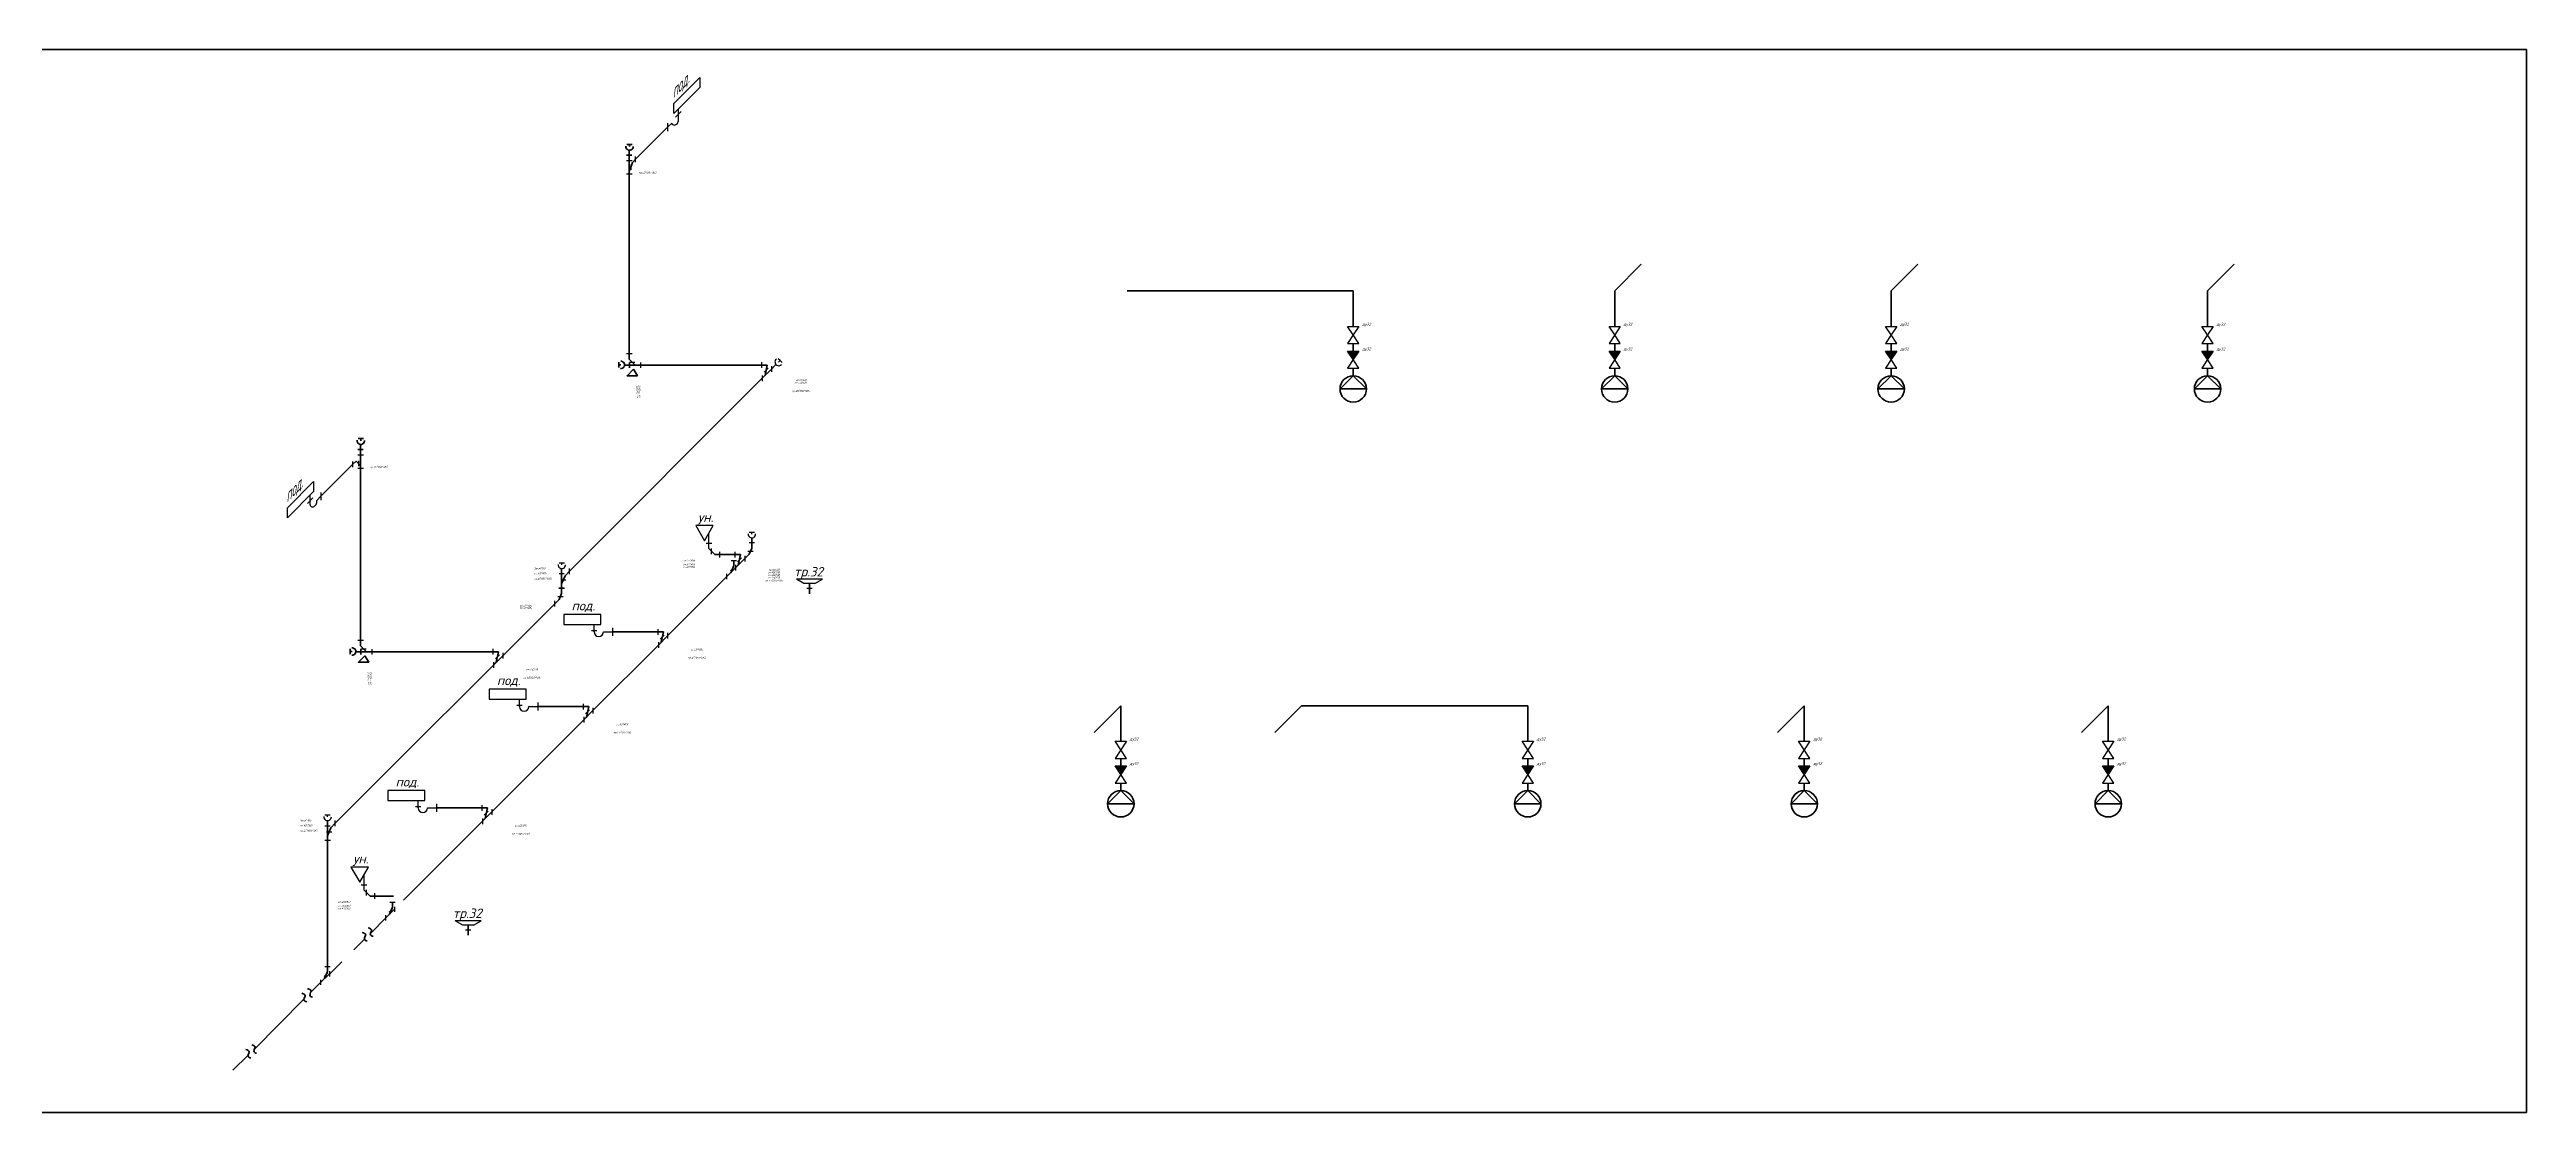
# Model space of a CAD drawing. Header units: millimetres. Extents: x -473555 to 885127, y 4787 to 453528.
# Drawn here: x 594324 to 660023, y 108578 to 136747 of the extents above; entities that cross this region are included whole.
import ezdxf
from ezdxf.enums import TextEntityAlignment as Align

# ---------------------------------------------------------------- set-up
doc = ezdxf.new("R2010")
doc.units = ezdxf.units.MM
doc.set_wipeout_variables(frame=1)
doc.layers.add('_ВК-маска', color=255, linetype='Continuous', transparency=0.9)
doc.layers.add('_ВК-Спецификация', color=3, linetype='Continuous', lineweight=15, plot=False, transparency=0.5)
doc.layers.add('ВК_K1', color=34, linetype='Continuous', lineweight=50)
doc.styles.add('ISOPEUR', font='isocpeui.ttf', dxfattribs={"width": 0.9})

# ---------------------------------------------------------------- blocks, each defined once
blk = doc.blocks.new('*U187')
at = {"lineweight": 30}
for p, q in [((161, 629), (854, 1322)), ((854, 1322), (854, 1058)), ((854, 1058), (161, 365)), ((161, 365), (161, 629))]:
    blk.add_line(p, q, dxfattribs=at)
at = {"lineweight": 30, "ltscale": 100}
for p, q in [((0, 0), (111, 111)), ((0, 105), (0, -105)), ((212, 266), (361, 415)), ((287, 227), (287, 491))]:
    blk.add_line(p, q, dxfattribs=at)
blk.add_spline([(111, 111), (121, 84), (152, 64), (204, 62), (237, 82), (274, 124), (288, 172), (287, 227)], degree=3, dxfattribs=at)
at = {"style": 'ISOPEUR', "oblique": 45}
blk.add_text('под.', height=250, rotation=45, dxfattribs=at).set_placement((278, 1062), align=Align.MIDDLE_CENTER)
blk = doc.blocks.new('*U171')
at = {"lineweight": 30}
for p, q in [((75, 351), (-75, 351)), ((75, 0), (-75, 0)), ((42, 260), (42, 120)), ((168, 320), (168, 470))]:
    blk.add_line(p, q, dxfattribs=at)
for p, q in [((0, 351), (0, 0)), ((0, 69), (83, 310)), ((168, 395), (83, 310))]:
    blk.add_line(p, q)
at = {"layer": '_ВК-Спецификация', "linetype": 'ByBlock', "style": 'ISOPEUR'}
blk.add_text('тр.45(100/100)', height=50, dxfattribs=at).set_placement((479, 40), align=Align.MIDDLE_CENTER)
blk = doc.blocks.new('*U188')
for p, q in [((-118, 194), (-203, 109)), ((0, 69), (-118, 194)), ((0, 351), (0, 0))]:
    blk.add_line(p, q)
at = {"lineweight": 30}
for p, q in [((-203, 34), (-203, 184)), ((75, 351), (-75, 351)), ((75, 0), (-75, 0)), ((-59, 202), (-59, 62))]:
    blk.add_line(p, q, dxfattribs=at)
at = {"layer": '_ВК-Спецификация', "linetype": 'ByBlock', "style": 'ISOPEUR'}
blk.add_text('тр.45(100/100)', height=50, dxfattribs=at).set_placement((479, 40), align=Align.MIDDLE_CENTER)
blk = doc.blocks.new('*U190')
at = {"lineweight": 30}
for p, q in [((-891, -303), (-198, 390)), ((-198, 126), (-891, -567)), ((-198, 390), (-198, 126)), ((-891, -567), (-891, -303))]:
    blk.add_line(p, q, dxfattribs=at)
at = {"lineweight": 30, "ltscale": 100}
for p, q in [((-287, -227), (-287, 37)), ((0, 105), (0, -105)), ((-361, -188), (-212, -39)), ((-111, -111), (0, 0))]:
    blk.add_line(p, q, dxfattribs=at)
blk.add_spline([(-287, -227), (-277, -254), (-246, -274), (-195, -277), (-161, -256), (-124, -214), (-110, -166), (-111, -111)], degree=3, dxfattribs=at)
at = {"style": 'ISOPEUR', "oblique": 45}
blk.add_text('под.', height=250, rotation=45, dxfattribs=at).set_placement((-774, 129), align=Align.MIDDLE_CENTER)
blk = doc.blocks.new('*U192')
at = {"color": 0, "linetype": 'ByBlock', "lineweight": -2}
for p, q in [((158, 309), (0, 151)), ((0, 151), (0, 0)), ((308, 309), (158, 309))]:
    blk.add_line(p, q, dxfattribs=at)
at = {"color": 0, "linetype": 'ByBlock', "lineweight": 30}
for p, q in [((79, 300), (79, 160)), ((308, 384), (308, 234)), ((-70, 0), (70, 0))]:
    blk.add_line(p, q, dxfattribs=at)
at = {"layer": '_ВК-Спецификация', "linetype": 'ByBlock', "style": 'ISOPEUR'}
for p in [(-721, 98), (-712, 37)]:
    blk.add_text('от.45(100)', height=50, dxfattribs=at).set_placement(p, align=Align.MIDDLE_CENTER)
blk = doc.blocks.new('*U220')
at = {"lineweight": 30}
for p, q in [((-18, 426), (-18, 276)), ((0, 75), (0, -75)), ((50, 160), (156, 266)), ((246, 321), (246, 171)), ((474, 470), (424, 520)), ((435, 431), (474, 470)), ((474, 470), (525, 420))]:
    blk.add_line(p, q, dxfattribs=at)
for p, q in [((-18, 351), (132, 351)), ((0, 0), (246, 246)), ((132, 351), (73, 73)), ((246, 246), (364, 364))]:
    blk.add_line(p, q)
blk.add_arc((435, 431), 98.3, 128.7136, 317.61201, dxfattribs=at)
at = {"layer": '_ВК-Спецификация', "linetype": 'ByBlock', "style": 'ISOPEUR'}
for s, p in [('тр.45(100/100)', (1016, -336)), ('от.45(100)', (1016, -120)), ('загл(100)', (1018, -51))]:
    blk.add_text(s, height=50, dxfattribs=at).set_placement(p, align=Align.MIDDLE_CENTER)
blk = doc.blocks.new('*U194')
at = {"lineweight": 30}
for p, q in [((-214, 292), (-364, 292)), ((-289, 292), (-289, 567)), ((-289, 158), (-289, 292)), ((-131, 0), (-289, 158)), ((-222, 15), (-222, 165)), ((0, -75), (0, 75))]:
    blk.add_line(p, q, dxfattribs=at)
at = {"lineweight": -2}
blk.add_line((0, 0), (-131, 0), dxfattribs=at)
at = {"lineweight": 30}
blk.add_lwpolyline([(-405, 366), (-173, 768), (-637, 768)], close=True, dxfattribs=at)
at = {"lineweight": -2, "style": 'ISOPEUR'}
blk.add_text('ун.', height=250, dxfattribs=at).set_placement((-376, 991), align=Align.MIDDLE_CENTER)
at = {"layer": '_ВК-Спецификация', "style": 'ISOPEUR'}
for p in [(-977, -97), (-977, -221), (-977, -352)]:
    blk.add_attdef('ФАСОННЫЕ_ЧАСТИ', p, '', height=50, dxfattribs=at)
blk = doc.blocks.new('*U170')
at = {"lineweight": 30}
for p, q in [((500, 661), (360, 661)), ((363, 948), (505, 948)), ((434, 893), (434, 948)), ((-18, 426), (-18, 276)), ((0, 75), (0, -75)), ((50, 160), (156, 266)), ((246, 321), (246, 171)), ((327, 443), (467, 443))]:
    blk.add_line(p, q, dxfattribs=at)
for p, q in [((430, 661), (430, 795)), ((430, 522), (430, 661)), ((-18, 351), (132, 351)), ((0, 0), (246, 246)), ((132, 351), (73, 73)), ((246, 246), (364, 364)), ((364, 364), (430, 522))]:
    blk.add_line(p, q)
blk.add_arc((434, 893), 98.3, 173.30505, 2.20347, dxfattribs=at)
at = {"layer": '_ВК-Спецификация', "linetype": 'ByBlock', "style": 'ISOPEUR'}
for s, p in [('тр.45(100/100)', (1016, -336)), ('от.45(100)', (1016, -120)), ('от.45(100)', (1016, -191)), ('от.45(100)', (1016, -258)), ('загл(100)', (1018, -51))]:
    blk.add_text(s, height=50, dxfattribs=at).set_placement(p, align=Align.MIDDLE_CENTER)
blk = doc.blocks.new('*U196')
at = {"lineweight": 30}
for p, q in [((-556, 34), (-416, 34)), ((-486, 1), (-486, 197)), ((-238, 0), (0, 0))]:
    blk.add_line(p, q, dxfattribs=at)
at = {"lineweight": 30, "ltscale": 100}
blk.add_line((0, 105), (0, -105), dxfattribs=at)
at = {"lineweight": 30}
blk.add_lwpolyline([(-306, 197), (-306, 461), (-1287, 461), (-1287, 197)], close=True, dxfattribs=at)
blk.add_arc((-362, 1), 124, 180, 359.7673, dxfattribs=at)
at = {"style": 'ISOPEUR'}
blk.add_text('под.', height=250, dxfattribs=at).set_placement((-772, 693), align=Align.MIDDLE_CENTER)
blk = doc.blocks.new('*U153')
at = {"lineweight": 30}
for p, q in [((-18, 426), (-18, 276)), ((0, 75), (0, -75)), ((50, 160), (156, 266)), ((246, 321), (246, 171))]:
    blk.add_line(p, q, dxfattribs=at)
for p, q in [((-18, 351), (132, 351)), ((0, 0), (246, 246)), ((132, 351), (73, 73))]:
    blk.add_line(p, q)
at = {"layer": '_ВК-Спецификация', "linetype": 'ByBlock', "style": 'ISOPEUR'}
for s, p in [('тр.45(100/100)', (1016, -336)), ('от.45(100)', (1016, -120))]:
    blk.add_text(s, height=50, dxfattribs=at).set_placement(p, align=Align.MIDDLE_CENTER)
blk = doc.blocks.new('*U198')
for p, q in [((-228, -228), (0, 0)), ((-130, -130), (-49, 61)), ((-49, 61), (-49, 190))]:
    blk.add_line(p, q)
at = {"lineweight": 30}
for p, q in [((-136, -77), (-37, 22)), ((-119, 190), (21, 190)), ((0, 70), (0, -70)), ((-228, -298), (-228, -158))]:
    blk.add_line(p, q, dxfattribs=at)
blk = doc.blocks.new('*U200')
at = {"color": 0, "linetype": 'ByBlock', "lineweight": 30}
for p, q in [((-274, 224), (-132, 224)), ((-203, 169), (-203, 224)), ((0, -75), (0, 75)), ((-281, -446), (-131, -446)), ((-276, -63), (-136, -63)), ((-232, -223), (-92, -223))]:
    blk.add_line(p, q, dxfattribs=at)
at = {"color": 0, "linetype": 'ByBlock', "lineweight": -2}
for p, q in [((-206, -63), (-206, 71)), ((-206, -63), (-206, -329)), ((-206, -329), (-117, -117)), ((-206, -446), (-206, -329)), ((-117, -117), (0, 0))]:
    blk.add_line(p, q, dxfattribs=at)
at = {"color": 0, "linetype": 'ByBlock', "lineweight": 30}
blk.add_arc((-203, 169), 98.3, 173.30505, 2.20347, dxfattribs=at)
at = {"layer": '_ВК-Спецификация', "linetype": 'ByBlock', "style": 'ISOPEUR'}
for s, p in [('загл(100)', (-785, 77)), ('от.45(100)', (-771, -53)), ('тр.45(100/100)', (-708, -195))]:
    blk.add_text(s, height=50, dxfattribs=at).set_placement(p, align=Align.MIDDLE_CENTER)
blk = doc.blocks.new('*U133')
at = {"color": 0, "linetype": 'ByBlock', "lineweight": 30}
for p, q in [((346, 0), (-346, 0)), ((-144, -113), (-346, 0)), ((144, -113), (346, 0)), ((144, -113), (-144, -113)), ((70, -247), (-70, -247))]:
    blk.add_line(p, q, dxfattribs=at)
at = {"color": 0, "linetype": 'ByBlock'}
blk.add_line((0, -381), (0, -113), dxfattribs=at)
at = {"color": 0, "linetype": 'ByBlock', "style": 'ISOPEUR'}
blk.add_attdef('НАЗВАНИЕ', text='', height=250, dxfattribs=at).set_placement((-25, 201), align=Align.MIDDLE_CENTER)
blk = doc.blocks.new('*U223')
at = {"color": 0, "linetype": 'ByBlock', "lineweight": -2}
for p, q in [((0, 0), (117, 117)), ((117, 117), (184, 276)), ((184, 276), (184, 415))]:
    blk.add_line(p, q, dxfattribs=at)
at = {"color": 0, "linetype": 'ByBlock', "lineweight": 30}
for p, q in [((0, -75), (0, 75)), ((81, 197), (221, 197)), ((254, 415), (114, 415))]:
    blk.add_line(p, q, dxfattribs=at)
at = {"layer": '_ВК-Спецификация', "linetype": 'ByBlock', "style": 'ISOPEUR'}
for p in [(-771, -53), (-771, -113)]:
    blk.add_text('от.45(100)', height=50, dxfattribs=at).set_placement(p, align=Align.MIDDLE_CENTER)
blk = doc.blocks.new('*U111')
blk.add_wipeout([(0, 0), (100, -152), (-100, -152)]).dxf.layer = '_ВК-маска'
blk.add_wipeout([(0, 0), (100, -152), (-100, -152)]).dxf.layer = '_ВК-маска'
blk.add_wipeout([(100, -152), (-100, -152), (0, 0)]).dxf.layer = '_ВК-маска'
at = {"linetype": 'ByBlock', "lineweight": 30}
blk.add_lwpolyline([(100, -152), (0, 0), (-100, -152), (100, -152)], dxfattribs=at)
blk.add_wipeout([(0, 0), (100, 151), (-100, 151)]).dxf.layer = '_ВК-маска'
blk.add_lwpolyline([(100, 151), (0, 0), (-100, 151), (100, 151)], dxfattribs=at)
at = {"layer": '_ВК-Спецификация', "style": 'ISOPEUR'}
blk.add_attdef('ДУ', text='', height=50, dxfattribs=at).set_placement((235, 165), align=Align.CENTER)
blk = doc.blocks.new('*U225')
blk.add_wipeout([(0, 0), (100, -152), (-100, -152)]).dxf.layer = '_ВК-маска'
blk.add_wipeout([(0, 0), (100, -152), (-100, -152)]).dxf.layer = '_ВК-маска'
blk.add_wipeout([(100, -152), (-100, -152), (0, 0)]).dxf.layer = '_ВК-маска'
at = {"linetype": 'ByBlock', "lineweight": 30}
blk.add_lwpolyline([(100, -152), (0, 0), (-100, -152), (100, -152)], dxfattribs=at)
blk.add_wipeout([(0, 0), (100, 151), (-100, 151)]).dxf.layer = '_ВК-маска'
h = blk.add_hatch(color=256)
h.dxf.hatch_style = 1
h.paths.add_polyline_path([(0, 0), (100, 151), (-100, 151)])
blk.add_lwpolyline([(100, 151), (0, 0), (-100, 151), (100, 151)], dxfattribs=at)
at = {"layer": '_ВК-Спецификация', "style": 'ISOPEUR'}
blk.add_attdef('ДУ', text='', height=50, dxfattribs=at).set_placement((235, 165), align=Align.CENTER)

msp = doc.modelspace()

# ---------------------------------------------------------------- linework, layer by layer
at = {"layer": 'ВК_K1'}
for p, q in [((610718.5, 134687.9), (609870, 133839.3)), ((609634.6, 134232.9), (609776.5, 134232.9)), ((609701.7, 133945.5), (609701.7, 134079.3)), ((609705.6, 134177.5), (609705.6, 134232.9)), ((609631.7, 133945.5), (609771.7, 133945.5)), ((609701.6, 133444), (609701.6, 129544)), ((609701.7, 133794.8), (609701.7, 133945.5)), ((636545.4, 131058.9), (635838.3, 130351.8)), ((643878.7, 131058.9), (643171.6, 130351.8)), ((652271.4, 131058.9), (651564.3, 130351.8)), ((628904.3, 130351.8), (622904.3, 130351.8)), ((609701.6, 129544), (609701.6, 128694)), ((643171.6, 128756.3), (643171.6, 128956.3)), ((609421.4, 128318.9), (609421.4, 128460.8)), ((609476.8, 128389.8), (609421.4, 128389.8)), ((609708.7, 128386), (609575, 128386)), ((609708.7, 128316), (609708.7, 128456)), ((609859.5, 128386), (609708.7, 128386)), ((610010.2, 128386), (613210.2, 128386)), ((643171.6, 128301.8), (643171.6, 128101.8)), ((613228.6, 128035.2), (608113.4, 122920.1)), ((629254.3, 127751.8), (628554.3, 127751.8)), ((636188.3, 127751.8), (635488.3, 127751.8)), ((643521.6, 127751.8), (642821.6, 127751.8)), ((651914.3, 127751.8), (651214.3, 127751.8)), ((602504.3, 126147.9), (602644.3, 126147.9)), ((602507.2, 126435.3), (602649.2, 126435.3)), ((602574.3, 126147.9), (602574.3, 126281.7)), ((602574.3, 125997.2), (602574.3, 126147.9)), ((602578.2, 126379.9), (602578.2, 126435.3)), ((602371.4, 125755.1), (601522.9, 124906.6)), ((602574.3, 125646.4), (602574.3, 121746.4)), ((602574.3, 124746.4), (602574.3, 121096.4)), ((612502.1, 123362.6), (612102.1, 123362.6)), ((612292.3, 122783.7), (610718.8, 121210.2)), ((607722.8, 122059.1), (601903.6, 116239.9)), ((610472.7, 120964.1), (608738.9, 119230.3)), ((610437, 121314.8), (609254.3, 121314.8)), ((610454.3, 121314.8), (610419.7, 121314.8)), ((602294, 120721.3), (602294, 120863.2)), ((602349.4, 120792.2), (602294, 120792.2)), ((602581.4, 120788.4), (602447.6, 120788.4)), ((602732.1, 120788.4), (602581.3, 120788.4)), ((602581.4, 120718.4), (602581.4, 120858.4)), ((602882.8, 120788.4), (606082.8, 120788.4)), ((608492.8, 118984.2), (603715.7, 114207.1)), ((608474.4, 119334.9), (607274.4, 119334.9)), ((627534.1, 119358.1), (626827, 118651)), ((633534.1, 119358.1), (627534.1, 119358.1)), ((605787.4, 116647.9), (604587.4, 116647.9)), ((623089.1, 116758.1), (622389.1, 116758.1)), ((633884.1, 116758.1), (633184.1, 116758.1)), ((641217.5, 116758.1), (640517.5, 116758.1)), ((649278.8, 116758.1), (648578.8, 116758.1)), ((601697.1, 112443.9), (601697.1, 115793.9)), ((603241.4, 113732.7), (602833, 113324.4)), ((603451.1, 114311.6), (602955.2, 114311.6)), ((602679.2, 113170.6), (602398.8, 112890.2)), ((601746.6, 112237.9), (602077.4, 112568.8)), ((601518.4, 112034.2), (601252.2, 111765.4)), ((601072.5, 111583.9), (599759.9, 110258.6)), ((599588.7, 110096.3), (599189.3, 109697))]:
    msp.add_line(p, q, dxfattribs=at)
msp.add_lwpolyline([(495091.1, 136747.2), (660023, 136747.2), (660023, 108578), (495091.1, 108578)], close=True, dxfattribs=at)
for points in [[(609811.7, 128277.4), (609644.5, 128103.6), (609916, 128103.6), (609811.7, 128277.4)], [(602684.3, 120682.7), (602517.1, 120509), (602788.7, 120509), (602684.3, 120682.7)]]:
    msp.add_lwpolyline(points, dxfattribs=at)
msp.add_circle((648928.8, 116758.1), 350, dxfattribs=at)
for centre, start, end in [((609705.6, 134177.5), 173.305049, 2.203466), ((609476.8, 128389.8), 263.305049, 92.203466), ((602578.2, 126379.9), 173.305049, 2.203466), ((602349.4, 120792.2), 263.305049, 92.203466)]:
    msp.add_arc(centre, 98.3, start, end, dxfattribs=at)
for points in [[(602619.3, 113349.2), (602709.6, 113283.1), (602696.1, 113243.2), (602676.5, 113185.4), (602698.5, 113140.8), (602749.6, 113123.5)], [(602774.1, 113471.6), (602864.5, 113405.5), (602850.9, 113365.5), (602831.3, 113307.7), (602853.3, 113263.2), (602904.4, 113245.9)], [(601014.8, 111737), (601105.1, 111670.9), (601091.5, 111630.9), (601072, 111573.2), (601094, 111528.6), (601145.1, 111511.3)], [(601169.6, 111859.3), (601259.9, 111793.3), (601246.4, 111753.3), (601226.8, 111695.5), (601248.8, 111651), (601299.9, 111633.7)], [(599530.9, 110249.3), (599621.2, 110183.3), (599607.7, 110143.3), (599588.1, 110085.5), (599610.1, 110041), (599661.2, 110023.7)], [(599685.8, 110371.7), (599776.1, 110305.6), (599762.5, 110265.7), (599743, 110207.9), (599765, 110163.3), (599816, 110146)]]:
    msp.add_spline(points, degree=3, dxfattribs=at)

# ---------------------------------------------------------------- block references
for name, p in [('*U187', (610718.5, 134687.9)), ('*U171', (609701.6, 133444)), ('*U220', (613228.6, 128035.2)), ('*U188', (602574.3, 125646.4)), ('*U190', (601522.9, 124906.6)), ('*U170', (612520.5, 123011.9)), ('*U200', (608113.4, 122920.1)), ('*U198', (612520.5, 123011.9)), ('*U223', (607722.8, 122059.1)), ('*U196', (609254.3, 121314.8)), ('*U153', (610472.7, 120964.1)), ('*U153', (606101.3, 120437.6)), ('*U196', (607274.4, 119334.9)), ('*U153', (608492.8, 118984.2)), ('*U196', (604587.4, 116647.9)), ('*U200', (601903.6, 116239.9)), ('*U153', (605805.8, 116297.2)), ('*U198', (603469.5, 113960.9)), ('*U198', (601746.6, 112254.2))]:
    msp.add_blockref(name, p, dxfattribs=at)
at = {"layer": 'ВК_K1', "rotation": 90}
for p in [(610010.2, 128386), (602882.8, 120788.4)]:
    msp.add_blockref('*U192', p, dxfattribs=at)
at = {"layer": 'ВК_K1'}
ref = msp.add_blockref('*U194', (612102.1, 123362.6), dxfattribs=at)
ref.add_attrib('ФАСОННЫЕ_ЧАСТИ', 'от.45(100)', (611125.2, 123010.1), dxfattribs={"layer": '_ВК-Спецификация', "height": 50, "style": 'ISOPEUR'})
ref.add_attrib('ФАСОННЫЕ_ЧАСТИ', 'от.45(100)', (611125.2, 123179.8), dxfattribs={"layer": '_ВК-Спецификация', "height": 50, "style": 'ISOPEUR'})
ref.add_attrib('ФАСОННЫЕ_ЧАСТИ', 'от.45(100)', (611125.2, 123076.9), dxfattribs={"layer": '_ВК-Спецификация', "height": 50, "style": 'ISOPEUR'})
for p in [(614479.4, 122707.6), (605428.4, 113656.6)]:
    msp.add_blockref('*U133', p, dxfattribs=at).add_auto_attribs({'НАЗВАНИЕ': 'тр.32'})
ref = msp.add_blockref('*U194', (602955.2, 114311.6), dxfattribs=at)
ref.add_attrib('ФАСОННЫЕ_ЧАСТИ', 'от.45(100)', (601978.4, 113959.2), dxfattribs={"layer": '_ВК-Спецификация', "height": 50, "style": 'ISOPEUR'})
ref.add_attrib('ФАСОННЫЕ_ЧАСТИ', 'от.45(100)', (601978.4, 114128.9), dxfattribs={"layer": '_ВК-Спецификация', "height": 50, "style": 'ISOPEUR'})
ref.add_attrib('ФАСОННЫЕ_ЧАСТИ', 'от.45(100)', (601978.4, 114026), dxfattribs={"layer": '_ВК-Спецификация', "height": 50, "style": 'ISOPEUR'})

# ---------------------------------------------------------------- next in the draw order: block references
at = {"layer": 'ВК_K1', "xscale": 1.5, "yscale": 1.5, "zscale": 1.5}
for name, p in [('*U111', (628904.3, 129183.5)), ('*U111', (635838.3, 129183.5)), ('*U111', (643171.6, 129183.5)), ('*U225', (651564.3, 128529)), ('*U111', (622739.1, 118189.8)), ('*U111', (633534.1, 118189.8)), ('*U111', (640867.5, 118189.8)), ('*U111', (648928.8, 118189.8))]:
    msp.add_blockref(name, p, dxfattribs=at).add_auto_attribs({'ДУ': 'ду32'})

# ---------------------------------------------------------------- next in the draw order: linework, layer by layer
at = {"layer": 'ВК_K1'}
for p, q in [((628904.3, 129410.8), (628904.3, 130351.8)), ((635838.3, 129410.8), (635838.3, 130351.8)), ((643171.6, 129410.8), (643171.6, 130351.8)), ((651564.3, 128301.8), (651564.3, 128101.8)), ((651214.3, 127751.8), (651564.3, 128101.8)), ((651564.3, 128101.8), (651914.3, 127751.8)), ((622739.1, 119358.1), (622032, 118651)), ((622739.1, 118417.1), (622739.1, 119358.1)), ((633534.1, 118417.1), (633534.1, 119358.1)), ((640867.5, 119358.1), (640160.4, 118651)), ((640867.5, 118417.1), (640867.5, 119358.1)), ((648928.8, 119358.1), (648221.7, 118651)), ((648928.8, 118417.1), (648928.8, 119358.1))]:
    msp.add_line(p, q, dxfattribs=at)
msp.add_circle((651564.3, 127751.8), 350, dxfattribs=at)

# ---------------------------------------------------------------- next in the draw order: block references
at = {"layer": 'ВК_K1', "xscale": 1.5, "yscale": 1.5, "zscale": 1.5}
for name, p in [('*U111', (651564.3, 129183.5)), ('*U225', (628904.3, 128529)), ('*U225', (635838.3, 128529)), ('*U225', (643171.6, 128529)), ('*U225', (622739.1, 117535.3)), ('*U225', (633534.1, 117535.3)), ('*U225', (640867.5, 117535.3)), ('*U225', (648928.8, 117535.3))]:
    msp.add_blockref(name, p, dxfattribs=at).add_auto_attribs({'ДУ': 'ду32'})

# ---------------------------------------------------------------- next in the draw order: linework, layer by layer
at = {"layer": 'ВК_K1'}
for p, q in [((651564.3, 129410.8), (651564.3, 130351.8)), ((628904.3, 128756.3), (628904.3, 128956.3)), ((635838.3, 128756.3), (635838.3, 128956.3)), ((651564.3, 128756.3), (651564.3, 128956.3)), ((628904.3, 128301.8), (628904.3, 128101.8)), ((635838.3, 128301.8), (635838.3, 128101.8)), ((628554.3, 127751.8), (628904.3, 128101.8)), ((628904.3, 128101.8), (629254.3, 127751.8)), ((635488.3, 127751.8), (635838.3, 128101.8)), ((635838.3, 128101.8), (636188.3, 127751.8)), ((642821.6, 127751.8), (643171.6, 128101.8)), ((643171.6, 128101.8), (643521.6, 127751.8)), ((622739.1, 117762.6), (622739.1, 117962.6)), ((633534.1, 117762.6), (633534.1, 117962.6)), ((640867.5, 117762.6), (640867.5, 117962.6)), ((648928.8, 117762.6), (648928.8, 117962.6)), ((622389.1, 116758.1), (622739.1, 117108.1)), ((622739.1, 117308.1), (622739.1, 117108.1)), ((622739.1, 117108.1), (623089.1, 116758.1)), ((633184.1, 116758.1), (633534.1, 117108.1)), ((633534.1, 117308.1), (633534.1, 117108.1)), ((633534.1, 117108.1), (633884.1, 116758.1)), ((640517.5, 116758.1), (640867.5, 117108.1)), ((640867.5, 117308.1), (640867.5, 117108.1)), ((640867.5, 117108.1), (641217.5, 116758.1)), ((648578.8, 116758.1), (648928.8, 117108.1)), ((648928.8, 117308.1), (648928.8, 117108.1)), ((648928.8, 117108.1), (649278.8, 116758.1))]:
    msp.add_line(p, q, dxfattribs=at)
for centre in [(628904.3, 127751.8), (635838.3, 127751.8), (643171.6, 127751.8), (622739.1, 116758.1), (633534.1, 116758.1), (640867.5, 116758.1)]:
    msp.add_circle(centre, 350, dxfattribs=at)

doc.saveas('drawing.dxf')
